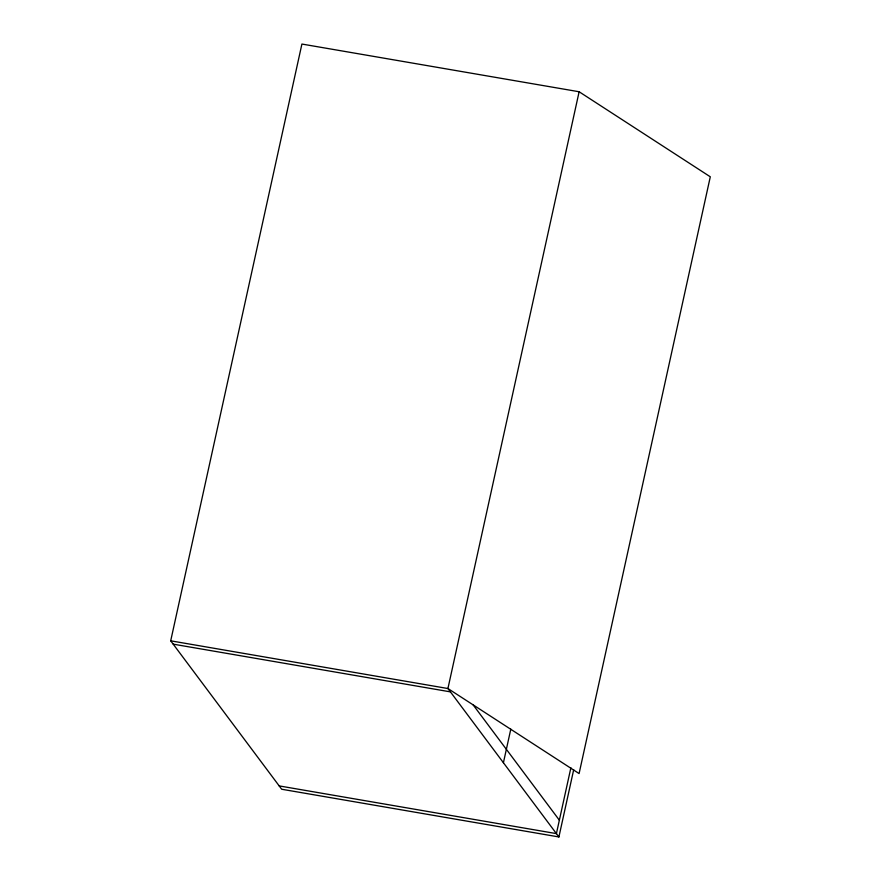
<?xml version="1.0" encoding="UTF-8"?>
<svg xmlns="http://www.w3.org/2000/svg" width="881" height="881" viewBox="0 0 881 881"><rect width="100%" height="100%" fill="white"/><g stroke="black" fill="none" stroke-linecap="round" stroke-linejoin="round"><path stroke-width="1.32" d="M170.705 640.817L301.908 44.05L579.125 91.756L710.295 176.795L579.092 773.562L447.922 688.524L170.705 640.817L281.689 789.244L558.906 836.95L573.685 769.741M579.125 91.756L447.922 688.524L558.906 836.95M503.414 762.737L510.804 729.138M570.888 767.758L556.407 833.613L279.189 785.907M173.205 644.154L450.422 691.871M473.086 704.811L559.358 820.178"/></g></svg>
